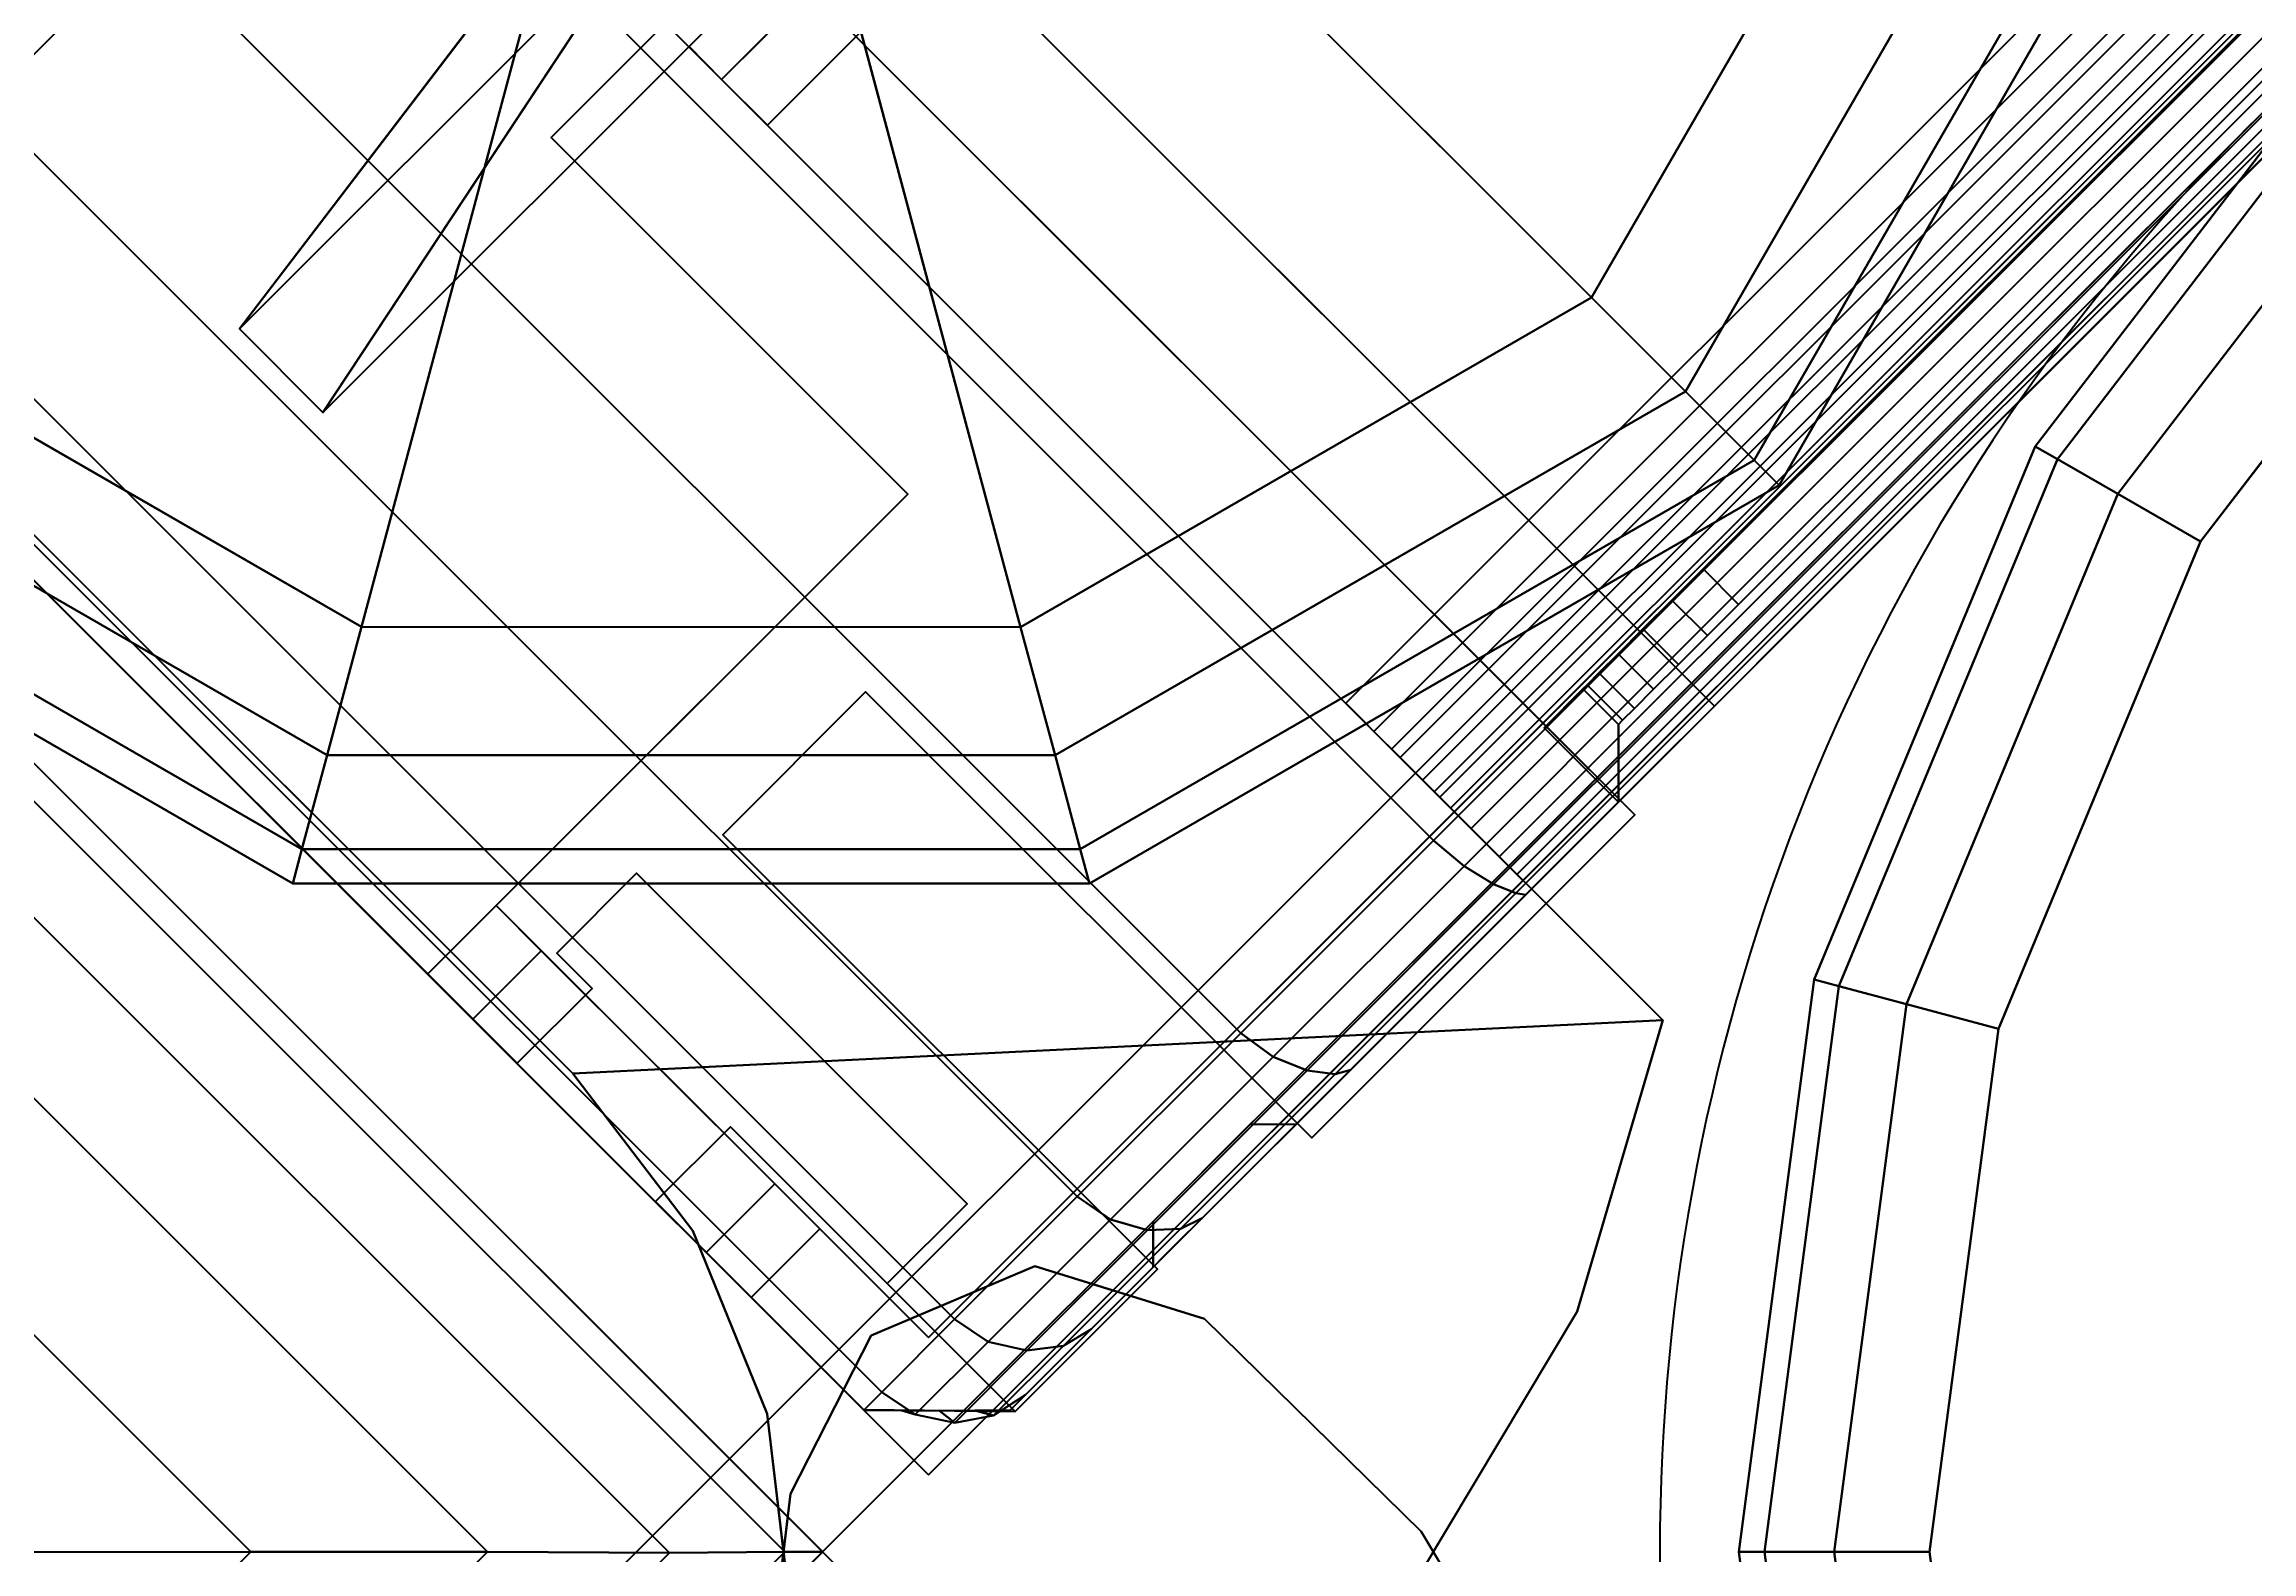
# Model space of a CAD drawing. Extents: x -170 to 1783, y -20 to 1205.
# Drawn here: x 104.134 to 105.499, y 271.417 to 272.349 of the extents above; entities that cross this region are included whole.
import ezdxf
from ezdxf.enums import TextEntityAlignment as Align

# ---------------------------------------------------------------- set-up
doc = ezdxf.new("R2010")
doc.units = 0
doc.header["$LTSCALE"] = 96
doc.header["$MEASUREMENT"] = 0
for name, color, linetype in [('A-FURN-3-PANEL-GLIDE', 7, 'Continuous'), ('A-FURN-3-PANEL-GLIDE-HOUSING', 7, 'Continuous'), ('A-FURN-3-PANEL-RACE', 7, 'Continuous'), ('A-FURN-3-PANEL-SIDE1', 7, 'Continuous'), ('A-FURN-3-PANEL-TOPCAP', 7, 'Continuous'), ('A-FURN-3-PANEL-TRIM', 7, 'Continuous'), ('A-FURN-3-WKSF-TOP', 7, 'Continuous'), ('A-FURN-3-WKSF-TRIM', 7, 'Continuous'), ('A-FURN-P-PNLS', 7, 'Continuous'), ('A-FURN-P-WKSF', 7, 'Continuous'), ('MAIN_ELECTRICAL', 7, 'Continuous'), ('MAIN_PANEL', 7, 'Continuous'), ('MAIN_PANEL_COMP', 7, 'Continuous'), ('MAIN_WKSURF', 7, 'Continuous'), ('SM', 7, 'Continuous')]:
    doc.layers.add(name, color=color, linetype=linetype)

# ---------------------------------------------------------------- blocks, each defined once
blk = doc.blocks.new('EC-EFP-456')
at = {"layer": 'A-FURN-3-PANEL-GLIDE', "color": 20, "linetype": 'Continuous'}
for points in [[(0.6825, 1, 0.3285), (0.0975, 1, 0.3285), (0.203, 1.3937, 0.3285), (0.7096, 1.1013, 0.3285)], [(0.0798, 0.5351, 0.2464), (0.0608, 0.5241, 0.1642), (-0.0668, 1, 0.1642), (-0.0447, 1, 0.2464)], [(0.0608, 0.5241, 0.1642), (0.0798, 0.5351, 0.0821), (-0.0447, 1, 0.0821), (-0.0668, 1, 0.1642)], [(0.1319, 0.5652, 0.3065), (0.0798, 0.5351, 0.2464), (-0.0447, 1, 0.2464), (0.0154, 1, 0.3065)], [(0.0798, 0.5351, 0.0821), (0.1319, 0.5652, 0.022), (0.0154, 1, 0.022), (-0.0447, 1, 0.0821)], [(0.203, 0.6063, 0.3285), (0.1319, 0.5652, 0.3065), (0.0154, 1, 0.3065), (0.0975, 1, 0.3285)], [(0.1319, 0.5652, 0.022), (0.203, 0.6063), (0.0975, 1), (0.0154, 1, 0.022)], [(0.7096, 0.8988, 0.3285), (0.203, 0.6063, 0.3285), (0.0975, 1, 0.3285), (0.6825, 1, 0.3285)], [(0.7837, 0.8246, 0.3285), (0.4912, 0.318, 0.3285), (0.203, 0.6063, 0.3285), (0.7096, 0.8988, 0.3285)], [(0.885, 0.7975, 0.3285), (0.885, 0.2125, 0.3285), (0.4912, 0.318, 0.3285), (0.7837, 0.8246, 0.3285)], [(0.9862, 0.8246, 0.3285), (1.2787, 0.318, 0.3285), (0.885, 0.2125, 0.3285), (0.885, 0.7975, 0.3285)], [(0.4912, 0.318, 0.3285), (0.4502, 0.2469, 0.3065), (0.1319, 0.5652, 0.3065), (0.203, 0.6063, 0.3285)], [(0.4502, 0.2469, 0.022), (0.4912, 0.318), (0.203, 0.6063), (0.1319, 0.5652, 0.022)], [(0.4502, 0.2469, 0.3065), (0.4201, 0.1948, 0.2464), (0.0798, 0.5351, 0.2464), (0.1319, 0.5652, 0.3065)], [(0.4201, 0.1948, 0.0821), (0.4502, 0.2469, 0.022), (0.1319, 0.5652, 0.022), (0.0798, 0.5351, 0.0821)], [(0.4201, 0.1948, 0.2464), (0.4091, 0.1758, 0.1642), (0.0608, 0.5241, 0.1642), (0.0798, 0.5351, 0.2464)], [(0.4091, 0.1758, 0.1642), (0.4201, 0.1948, 0.0821), (0.0798, 0.5351, 0.0821), (0.0608, 0.5241, 0.1642)], [(0.885, 0.2125, 0.3285), (0.885, 0.1304, 0.3065), (0.4502, 0.2469, 0.3065), (0.4912, 0.318, 0.3285)], [(0.885, 0.1304, 0.022), (0.885, 0.2125), (0.4912, 0.318), (0.4502, 0.2469, 0.022)], [(1.2787, 0.318, 0.3285), (1.3198, 0.2469, 0.3065), (0.885, 0.1304, 0.3065), (0.885, 0.2125, 0.3285)], [(1.3198, 0.2469, 0.022), (1.2787, 0.318), (0.885, 0.2125), (0.885, 0.1304, 0.022)], [(0.885, 0.1304, 0.3065), (0.885, 0.0703, 0.2464), (0.4201, 0.1948, 0.2464), (0.4502, 0.2469, 0.3065)], [(0.885, 0.0703, 0.0821), (0.885, 0.1304, 0.022), (0.4502, 0.2469, 0.022), (0.4201, 0.1948, 0.0821)], [(1.3198, 0.2469, 0.3065), (1.3499, 0.1948, 0.2464), (0.885, 0.0703, 0.2464), (0.885, 0.1304, 0.3065)], [(1.3499, 0.1948, 0.0821), (1.3198, 0.2469, 0.022), (0.885, 0.1304, 0.022), (0.885, 0.0703, 0.0821)], [(0.885, 0.0703, 0.2464), (0.885, 0.0483, 0.1642), (0.4091, 0.1758, 0.1642), (0.4201, 0.1948, 0.2464)], [(0.885, 0.0483, 0.1642), (0.885, 0.0703, 0.0821), (0.4201, 0.1948, 0.0821), (0.4091, 0.1758, 0.1642)], [(1.3499, 0.1948, 0.2464), (1.3609, 0.1758, 0.1642), (0.885, 0.0483, 0.1642), (0.885, 0.0703, 0.2464)], [(1.3609, 0.1758, 0.1642), (1.3499, 0.1948, 0.0821), (0.885, 0.0703, 0.0821), (0.885, 0.0483, 0.1642)]]:
    blk.add_3dface(points, dxfattribs=at)
at = {"layer": 'A-FURN-3-PANEL-GLIDE', "color": 20, "linetype": 'Continuous', "invisible_edges": 12}
for points in [[(0.885, 1), (0.203, 1.3937), (0.0975, 1)], [(0.885, 1), (0.0975, 1), (0.203, 0.6063)], [(0.885, 1), (0.203, 0.6063), (0.4912, 0.318)], [(0.885, 1), (0.4912, 0.318), (0.885, 0.2125)], [(0.885, 1), (0.885, 0.2125), (1.2787, 0.318)]]:
    blk.add_3dface(points, dxfattribs=at)
at = {"layer": 'A-FURN-3-PANEL-GLIDE-HOUSING', "color": 40, "linetype": 'Continuous'}
for points, invisible_edges in [([(0.6, 0.6883, 4.2397), (0.8848, 0.6883, 4.2397), (0.8848, 1.3143, 4.2397), (0.6, 1.3143, 4.2397)], 2), ([(0.885, 0.79, 3.5747), (0.28, 0.79, 3.5747), (0.28, 0.79, 3.3867), (0.7365, 0.8515, 2.2447)], 8), ([(0.6849, 0.7999, 2.2447), (0.28, 0.717, 3.3867), (0.28, 0.717, 3.5747), (0.885, 0.717, 3.5747)], 8), ([(0.28, 0.717, 3.5747), (0.28, 0.79, 3.5747), (0.885, 0.79, 3.5747), (0.885, 0.717, 3.5747)], 4), ([(0.6, 0.6883, 3.5747), (0.6002, 0.717, 3.5747), (0.885, 0.717, 3.5747), (0.8848, 0.6883, 3.5747)], 4)]:
    blk.add_3dface(points, dxfattribs=dict(at, invisible_edges=invisible_edges))
for points in [[(0.28, 0.79, 3.3867), (0.28, 0.717, 3.3867), (0.6849, 0.7999, 2.2447), (0.7365, 0.8515, 2.2447)], [(0.28, 0.79, 3.3867), (0.28, 0.79, 3.5747), (0.28, 0.717, 3.5747), (0.28, 0.717, 3.3867)], [(0.8848, 0.6483, 4.1997), (0.8848, 0.6883, 4.2397), (0.6, 0.6883, 4.2397), (0.6, 0.6483, 4.1997)], [(0.8848, 0.6883, 3.5747), (0.8848, 0.6483, 3.6147), (0.6, 0.6483, 3.6147), (0.6, 0.6883, 3.5747)], [(0.8848, 0.6483, 4.1997), (0.6, 0.6483, 4.1997), (0.6, 0.6483, 3.6147), (0.8848, 0.6483, 3.6147)]]:
    blk.add_3dface(points, dxfattribs=at)
at = {"layer": 'A-FURN-3-PANEL-RACE', "color": 40, "linetype": 'Continuous'}
for points, invisible_edges in [([(0.5, 0.7375, 0.4563), (2.098, 0.7375, 0.4563), (47.5, 0.4255, 0.4563), (0.5, 0.4255, 0.4563)], 6), ([(0.5, 0.7375, 0.3963), (0.5, 0.4255, 0.3963), (47.5, 0.4255, 0.3963), (2.098, 0.7375, 0.3963)], 6), ([(0.5, 0.4255, 0.3963), (0.08, 0.4255, 0.3963), (0.08, -0.0125, 0.3963), (47.92, -0.0125, 0.3963)], 8), ([(0.08, 0.386, 1.7894), (0.08, 0.1819, 1.4986), (0.08, 0.4255, 0.3963), (0.08, 0.4255, 1.7894)], 2), ([(0.08, 0.4255, 0.3963), (0.14, 0.4255, 0.4563), (0.14, 0.4255, 1.7894), (0.08, 0.4255, 1.7894)], 1), ([(0.08, 0.1819, 1.4986), (0.08, 0.1425, 1.4986), (0.08, -0.0125, 0.3963), (0.08, 0.4255, 0.3963)], 10), ([(0.5, 0.4255, 0.3963), (0.5, 0.4255, 0.4563), (0.14, 0.4255, 0.4563), (0.08, 0.4255, 0.3963)], 4), ([(0.08, 0.4255, 3.245), (0.08, 0.4255, 3.515), (0.08, -0.0125, 3.515), (0.08, 0.1425, 3.1951)], 4), ([(0.14, 0.4255, 3.515), (0.14, 0.0475, 3.515), (0.08, -0.0125, 3.515), (0.08, 0.4255, 3.515)], 2), ([(0.5, 0.4255, 0.4563), (47.86, 0.0475, 0.4563), (0.14, 0.0475, 0.4563), (0.14, 0.4255, 0.4563)], 1), ([(0.14, 0.4255, 1.7894), (0.14, 0.4255, 0.4563), (0.14, 0.1819, 1.4986), (0.14, 0.386, 1.7894)], 2), ([(0.14, 0.4255, 0.4563), (0.14, 0.0475, 0.4563), (0.14, 0.1425, 1.4986), (0.14, 0.1819, 1.4986)], 10), ([(0.14, 0.1425, 3.1951), (0.14, 0.0475, 3.515), (0.14, 0.4255, 3.515), (0.14, 0.4255, 3.245)], 1), ([(47.5, 0.4255, 0.3963), (0.5, 0.4255, 0.3963), (47.92, -0.0125, 0.3963), (47.92, 0.4255, 0.3963)], 3), ([(47.5, 0.4255, 0.4563), (47.86, 0.4255, 0.4563), (47.86, 0.0475, 0.4563), (0.5, 0.4255, 0.4563)], 12), ([(0.08, 0.1425, 3.1951), (0.08, -0.0125, 3.515), (0.08, -0.0125, 0.3963), (0.08, 0.1425, 1.4986)], 5), ([(0.14, 0.0475, 0.4563), (0.14, 0.0475, 3.515), (0.14, 0.1425, 3.1951), (0.14, 0.1425, 1.4986)], 10), ([(0.6, 0.1425, 4.1797), (0.6, 0.1425, 4.2397), (0.6, 0.1024, 4.2344), (0.6, 0.1179, 4.1764)], 4), ([(0.6, 0.1179, 4.1764), (0.6, 0.1024, 4.2344), (0.6, 0.065, 4.2189), (0.6, 0.095, 4.1669)], 5), ([(0.6, 0.095, 4.1669), (0.6, 0.065, 4.2189), (0.6, 0.0329, 4.1943), (0.6, 0.0753, 4.1519)], 5), ([(0.6, 0.0753, 4.1519), (0.6, 0.0329, 4.1943), (0.6, 0.0082, 4.1622), (0.6, 0.0602, 4.1322)], 5), ([(0.6, 0.0602, 4.1322), (0.6, 0.0082, 4.1622), (0.6, -0.0072, 4.1248), (0.6, 0.0507, 4.1093)], 5), ([(0.14, 0.0475, 3.515), (0.6, 0.0475, 3.515), (0.6, -0.0125, 3.515), (0.08, -0.0125, 3.515)], 8), ([(0.14, 0.0475, 0.4563), (47.86, 0.0475, 0.4563), (47.86, 0.0475, 3.515), (0.14, 0.0475, 3.515)], 4), ([(0.6, 0.0507, 4.1093), (0.6, -0.0072, 4.1248), (0.6, -0.0125, 4.0847), (0.6, 0.0475, 4.0847)], 5), ([(0.6, 0.0475, 3.515), (47.4, 0.0475, 3.515), (47.4, 0.0475, 4.0847), (0.6, 0.0475, 4.0847)], 1), ([(0.6, 0.0475, 3.515), (0.6, 0.0475, 4.0847), (0.6, -0.0125, 4.0847), (0.6, -0.0125, 3.515)], 2), ([(47.92, -0.0125, 3.515), (47.92, -0.0125, 0.3963), (0.08, -0.0125, 0.3963), (0.08, -0.0125, 3.515)], 8), ([(47.4, -0.0125, 4.0847), (47.4, -0.0125, 3.515), (0.6, -0.0125, 3.515), (0.6, -0.0125, 4.0847)], 2)]:
    blk.add_3dface(points, dxfattribs=dict(at, invisible_edges=invisible_edges))
for points in [[(0.5, 0.7375, 0.4563), (0.5, 0.7375, 0.3963), (2.098, 0.7375, 0.3963), (2.098, 0.7375, 0.4563)], [(0.5, 0.7375, 0.3963), (0.5, 0.7375, 0.4563), (0.5, 0.4255, 0.4563), (0.5, 0.4255, 0.3963)], [(0.08, 0.4255, 1.7894), (0.14, 0.4255, 1.7894), (0.14, 0.386, 1.7894), (0.08, 0.386, 1.7894)], [(0.14, 0.4255, 3.245), (0.14, 0.4255, 3.515), (0.08, 0.4255, 3.515), (0.08, 0.4255, 3.245)], [(0.14, 0.1425, 3.1951), (0.14, 0.4255, 3.245), (0.08, 0.4255, 3.245), (0.08, 0.1425, 3.1951)], [(0.08, 0.386, 1.7894), (0.14, 0.386, 1.7894), (0.14, 0.1819, 1.4986), (0.08, 0.1819, 1.4986)], [(0.08, 0.1819, 1.4986), (0.14, 0.1819, 1.4986), (0.14, 0.1425, 1.4986), (0.08, 0.1425, 1.4986)], [(0.14, 0.1425, 1.4986), (0.14, 0.1425, 3.1951), (0.08, 0.1425, 3.1951), (0.08, 0.1425, 1.4986)], [(47.4, 0.1425, 4.1797), (47.4, 0.1425, 4.2397), (0.6, 0.1425, 4.2397), (0.6, 0.1425, 4.1797)], [(47.4, 0.1425, 4.2397), (47.4, 0.1024, 4.2344), (0.6, 0.1024, 4.2344), (0.6, 0.1425, 4.2397)], [(0.6, 0.1425, 4.1797), (0.6, 0.1179, 4.1764), (47.4, 0.1179, 4.1764), (47.4, 0.1425, 4.1797)], [(0.6, 0.1179, 4.1764), (0.6, 0.095, 4.1669), (47.4, 0.095, 4.1669), (47.4, 0.1179, 4.1764)], [(47.4, 0.1024, 4.2344), (47.4, 0.065, 4.2189), (0.6, 0.065, 4.2189), (0.6, 0.1024, 4.2344)], [(0.6, 0.095, 4.1669), (0.6, 0.0753, 4.1519), (47.4, 0.0753, 4.1519), (47.4, 0.095, 4.1669)], [(0.6, 0.0753, 4.1519), (0.6, 0.0602, 4.1322), (47.4, 0.0602, 4.1322), (47.4, 0.0753, 4.1519)], [(47.4, 0.065, 4.2189), (47.4, 0.0329, 4.1943), (0.6, 0.0329, 4.1943), (0.6, 0.065, 4.2189)], [(0.6, 0.0602, 4.1322), (0.6, 0.0507, 4.1093), (47.4, 0.0507, 4.1093), (47.4, 0.0602, 4.1322)], [(0.6, 0.0507, 4.1093), (0.6, 0.0475, 4.0847), (47.4, 0.0475, 4.0847), (47.4, 0.0507, 4.1093)], [(47.4, 0.0329, 4.1943), (47.4, 0.0082, 4.1622), (0.6, 0.0082, 4.1622), (0.6, 0.0329, 4.1943)], [(47.4, 0.0082, 4.1622), (47.4, -0.0072, 4.1248), (0.6, -0.0072, 4.1248), (0.6, 0.0082, 4.1622)], [(47.4, -0.0072, 4.1248), (47.4, -0.0125, 4.0847), (0.6, -0.0125, 4.0847), (0.6, -0.0072, 4.1248)]]:
    blk.add_3dface(points, dxfattribs=at)
at = {"layer": 'A-FURN-3-PANEL-SIDE1', "color": 7, "linetype": 'Continuous'}
for points in [[(47.3224, 1.955, 55.7401), (47.3228, 0.045, 55.7401), (0.6776, 0.045, 55.7401), (0.6776, 1.955, 55.7401)], [(0.6776, 0.045, 4.2397), (0.6776, 1.955, 4.2397), (0.6776, 1.955, 55.7401), (0.6776, 0.045, 55.7401)], [(47.3224, 0.045, 4.2397), (47.3224, 1.955, 4.2397), (0.6776, 1.955, 4.2397), (0.6776, 0.045, 4.2397)], [(47.3228, 0.045, 55.7401), (47.3224, 0.045, 4.2397), (0.6776, 0.045, 4.2397), (0.6776, 0.045, 55.7401)]]:
    blk.add_3dface(points, dxfattribs=at)
at = {"layer": 'A-FURN-3-PANEL-TOPCAP', "color": 60, "linetype": 'Continuous'}
for points, invisible_edges in [([(0.1285, -0.0047, 55.635), (0.144, -0.02, 55.635), (0.144, 2.02, 55.635), (0.1285, 2.0047, 55.635)], 10), ([(0.144, -0.02, 55.635), (0.269, -0.02, 55.635), (0.269, 2.02, 55.635), (0.144, 2.02, 55.635)], 10), ([(0.289, 2, 55.635), (0.269, 2.02, 55.635), (0.269, -0.02, 55.635), (0.289, 0, 55.635)], 10), ([(0.394, 2.02, 55.635), (0.3741, 2, 55.635), (0.3741, 0, 55.635), (0.394, -0.02, 55.635)], 10), ([(0.676, 2.02, 55.635), (0.394, 2.02, 55.635), (0.394, -0.02, 55.635), (0.676, -0.02, 55.635)], 10), ([(0.1285, 2.0047, 55.635), (0.1129, 1.9894, 55.635), (0.1129, 0.0106, 55.635), (0.1285, -0.0047, 55.635)], 10), ([(0.289, 0, 55.635), (0.3741, 0, 55.635), (0.3741, 2, 55.635), (0.289, 2, 55.635)], 10), ([(0.0965, 0.0273, 55.635), (0.1129, 0.0106, 55.635), (0.1129, 1.9894, 55.635), (0.0965, 1.9727, 55.635)], 10), ([(0.0965, 1.9727, 55.635), (0.08, 1.956, 55.635), (0.08, 0.044, 55.635), (0.0965, 0.0273, 55.635)], 8), ([(0.815, 0.045, 55.7401), (0.815, -0.02, 55.7741), (47.185, 0.014, 55.7401), (47.185, 0.045, 55.7401)], 1), ([(0.676, -0.02, 55.635), (0.6807, -0.02, 55.671), (0.7136, 0.014, 55.6622), (0.71, 0.014, 55.635)], 2), ([(0.6807, -0.02, 55.671), (0.6946, -0.02, 55.7045), (0.724, 0.014, 55.6875), (0.7136, 0.014, 55.6622)], 10), ([(0.6946, -0.02, 55.7045), (0.7167, -0.02, 55.7333), (0.7407, 0.014, 55.7093), (0.724, 0.014, 55.6875)], 10), ([(0.7167, -0.02, 55.7333), (0.7455, -0.02, 55.7554), (0.7625, 0.014, 55.726), (0.7407, 0.014, 55.7093)], 10), ([(0.7455, -0.02, 55.7554), (0.779, -0.02, 55.7693), (0.7878, 0.014, 55.7365), (0.7625, 0.014, 55.726)], 10), ([(0.779, -0.02, 55.7693), (0.815, -0.02, 55.7741), (0.815, 0.014, 55.7401), (0.7878, 0.014, 55.7365)], 10), ([(47.185, -0.02, 55.7741), (47.185, 0.014, 55.7401), (0.815, 0.014, 55.7401), (0.815, -0.02, 55.7741)], 5), ([(0.269, -0.02, 55.635), (0.2783, -0.02, 55.7687), (0.2976, 0, 55.7635), (0.289, 0, 55.635)], 2), ([(0.2783, -0.02, 55.7687), (0.3232, -0.02, 55.8949), (0.3405, 0, 55.8849), (0.2976, 0, 55.7635)], 10), ([(0.289, 0, 55.635), (0.2976, 0, 55.7635), (0.3798, 0, 55.7415), (0.3741, 0, 55.635)], 2), ([(0.2976, 0, 55.7635), (0.3405, 0, 55.8849), (0.4142, 0, 55.8424), (0.3798, 0, 55.7415)], 10), ([(0.3232, -0.02, 55.8949), (0.4005, -0.02, 56.0044), (0.4146, 0, 55.9903), (0.3405, 0, 55.8849)], 10), ([(0.3405, 0, 55.8849), (0.4146, 0, 55.9903), (0.4748, 0, 55.9301), (0.4142, 0, 55.8424)], 10), ([(0.3741, 0, 55.635), (0.3798, 0, 55.7415), (0.399, -0.02, 55.7363), (0.394, -0.02, 55.635)], 2), ([(0.3798, 0, 55.7415), (0.4142, 0, 55.8424), (0.4315, -0.02, 55.8323), (0.399, -0.02, 55.7363)], 10), ([(0.4005, -0.02, 56.0044), (0.5044, -0.02, 56.0891), (0.5144, 0, 56.0717), (0.4146, 0, 55.9903)], 10), ([(0.4142, 0, 55.8424), (0.4748, 0, 55.9301), (0.4889, -0.02, 55.9159), (0.4315, -0.02, 55.8323)], 10), ([(0.4146, 0, 55.9903), (0.5144, 0, 56.0717), (0.5569, 0, 55.9981), (0.4748, 0, 55.9301)], 10), ([(0.4748, 0, 55.9301), (0.5569, 0, 55.9981), (0.5669, -0.02, 55.9807), (0.4889, -0.02, 55.9159)], 10), ([(0.5044, -0.02, 56.0891), (0.6273, -0.02, 56.1426), (0.6324, 0, 56.1232), (0.5144, 0, 56.0717)], 10), ([(0.5144, 0, 56.0717), (0.6324, 0, 56.1232), (0.6544, 0, 56.0411), (0.5569, 0, 55.9981)], 10), ([(0.5569, 0, 55.9981), (0.6544, 0, 56.0411), (0.6596, -0.02, 56.0218), (0.5669, -0.02, 55.9807)], 10), ([(0.6273, -0.02, 56.1426), (0.76, -0.02, 56.161), (0.76, 0, 56.141), (0.6324, 0, 56.1232)], 10), ([(0.6324, 0, 56.1232), (0.76, 0, 56.141), (0.76, 0, 56.056), (0.6544, 0, 56.0411)], 10), ([(0.6544, 0, 56.0411), (0.76, 0, 56.056), (0.76, -0.02, 56.036), (0.6596, -0.02, 56.0218)], 10), ([(0.76, -0.02, 56.161), (47.24, -0.02, 56.161), (47.24, 0, 56.141), (0.76, 0, 56.141)], 10), ([(47.24, 0, 56.056), (0.76, 0, 56.056), (0.76, 0, 56.141), (47.24, 0, 56.141)], 10), ([(0.76, 0, 56.056), (47.24, 0, 56.056), (47.24, -0.02, 56.036), (0.76, -0.02, 56.036)], 10), ([(0.144, -0.02, 55.635), (0.1575, -0.02, 55.8011), (0.2783, -0.02, 55.7687), (0.269, -0.02, 55.635)], 2), ([(0.1575, -0.02, 55.8011), (0.2149, -0.02, 55.9575), (0.3232, -0.02, 55.8949), (0.2783, -0.02, 55.7687)], 10), ([(0.2149, -0.02, 55.9575), (0.3121, -0.02, 56.0929), (0.4005, -0.02, 56.0044), (0.3232, -0.02, 55.8949)], 10), ([(0.3121, -0.02, 56.0929), (0.4419, -0.02, 56.1974), (0.5044, -0.02, 56.0891), (0.4005, -0.02, 56.0044)], 10), ([(0.6807, -0.02, 55.671), (0.676, -0.02, 55.635), (0.394, -0.02, 55.635), (0.399, -0.02, 55.7363)], 8), ([(0.6946, -0.02, 55.7045), (0.6807, -0.02, 55.671), (0.399, -0.02, 55.7363), (0.4315, -0.02, 55.8323)], 10), ([(0.4315, -0.02, 55.8323), (0.4889, -0.02, 55.9159), (0.7167, -0.02, 55.7333), (0.6946, -0.02, 55.7045)], 10), ([(0.4419, -0.02, 56.1974), (0.5949, -0.02, 56.2633), (0.6273, -0.02, 56.1426), (0.5044, -0.02, 56.0891)], 10), ([(0.7455, -0.02, 55.7554), (0.7167, -0.02, 55.7333), (0.4889, -0.02, 55.9159), (0.5669, -0.02, 55.9807)], 10), ([(0.5669, -0.02, 55.9807), (0.6596, -0.02, 56.0218), (0.779, -0.02, 55.7693), (0.7455, -0.02, 55.7554)], 10), ([(0.5949, -0.02, 56.2633), (0.76, -0.02, 56.286), (0.76, -0.02, 56.161), (0.6273, -0.02, 56.1426)], 10), ([(0.815, -0.02, 55.7741), (0.779, -0.02, 55.7693), (0.6596, -0.02, 56.0218), (0.76, -0.02, 56.036)], 10), ([(0.76, -0.02, 56.161), (0.76, -0.02, 56.286), (47.24, -0.02, 56.286), (47.24, -0.02, 56.161)], 5), ([(47.185, -0.02, 55.7741), (0.815, -0.02, 55.7741), (0.76, -0.02, 56.036), (47.24, -0.02, 56.036)], 10)]:
    blk.add_3dface(points, dxfattribs=dict(at, invisible_edges=invisible_edges))
for points in [[(0.0957, 0.044, 55.8177), (0.08, 0.044, 55.635), (0.08, 1.956, 55.635), (0.0957, 1.956, 55.8177)], [(0.1595, 0.044, 55.9895), (0.0957, 0.044, 55.8177), (0.0957, 1.956, 55.8177), (0.1595, 1.956, 55.9895)], [(0.2668, 0.044, 56.1382), (0.1595, 0.044, 55.9895), (0.1595, 1.956, 55.9895), (0.2668, 1.956, 56.1382)], [(0.4099, 0.044, 56.2528), (0.2668, 0.044, 56.1382), (0.2668, 1.956, 56.1382), (0.4099, 1.956, 56.2528)], [(0.5783, 0.044, 56.3252), (0.4099, 0.044, 56.2528), (0.4099, 1.956, 56.2528), (0.5783, 1.956, 56.3252)], [(0.76, 0.044, 56.35), (0.5783, 0.044, 56.3252), (0.5783, 1.956, 56.3252), (0.76, 1.956, 56.35)], [(0.76, 0.044, 56.35), (0.76, 1.956, 56.35), (47.24, 1.956, 56.35), (47.24, 0.044, 56.35)], [(0.0965, 0.0273, 55.635), (0.08, 0.044, 55.635), (0.0957, 0.044, 55.8177), (0.1006, 0.0195, 55.8155)], [(0.1006, 0.0195, 55.8155), (0.0957, 0.044, 55.8177), (0.1595, 0.044, 55.9895), (0.1644, 0.0195, 55.9859)], [(0.1644, 0.0195, 55.9859), (0.1595, 0.044, 55.9895), (0.2668, 0.044, 56.1382), (0.2713, 0.0195, 56.1337)], [(0.2713, 0.0195, 56.1337), (0.2668, 0.044, 56.1382), (0.4099, 0.044, 56.2528), (0.4136, 0.0195, 56.248)], [(0.4136, 0.0195, 56.248), (0.4099, 0.044, 56.2528), (0.5783, 0.044, 56.3252), (0.5806, 0.0195, 56.3203)], [(0.5806, 0.0195, 56.3203), (0.5783, 0.044, 56.3252), (0.76, 0.044, 56.35), (0.76, 0.0195, 56.3451)], [(0.71, 0.045, 55.635), (0.676, 0.045, 55.635), (0.676, -0.02, 55.635), (0.71, 0.014, 55.635)], [(0.7136, 0.045, 55.6622), (0.71, 0.045, 55.635), (0.71, 0.014, 55.635), (0.7136, 0.014, 55.6622)], [(0.724, 0.045, 55.6875), (0.7136, 0.045, 55.6622), (0.7136, 0.014, 55.6622), (0.724, 0.014, 55.6875)], [(0.7407, 0.045, 55.7093), (0.724, 0.045, 55.6875), (0.724, 0.014, 55.6875), (0.7407, 0.014, 55.7093)], [(0.7625, 0.045, 55.726), (0.7407, 0.045, 55.7093), (0.7407, 0.014, 55.7093), (0.7625, 0.014, 55.726)], [(0.76, 0.0195, 56.3451), (0.76, 0.044, 56.35), (47.24, 0.044, 56.35), (47.24, 0.0195, 56.3451)], [(0.7878, 0.045, 55.7365), (0.7625, 0.045, 55.726), (0.7625, 0.014, 55.726), (0.7878, 0.014, 55.7365)], [(0.815, 0.045, 55.7401), (0.7878, 0.045, 55.7365), (0.7878, 0.014, 55.7365), (0.815, 0.014, 55.7401)], [(0.1129, 0.0106, 55.635), (0.0965, 0.0273, 55.635), (0.1006, 0.0195, 55.8155), (0.1143, -0.0013, 55.8104)], [(0.1143, -0.0013, 55.8104), (0.1006, 0.0195, 55.8155), (0.1644, 0.0195, 55.9859), (0.1774, -0.0013, 55.977)], [(0.1774, -0.0013, 55.977), (0.1644, 0.0195, 55.9859), (0.2713, 0.0195, 56.1337), (0.2828, -0.0013, 56.1222)], [(0.2828, -0.0013, 56.1222), (0.2713, 0.0195, 56.1337), (0.4136, 0.0195, 56.248), (0.4225, -0.0013, 56.2349)], [(0.4225, -0.0013, 56.2349), (0.4136, 0.0195, 56.248), (0.5806, 0.0195, 56.3203), (0.5856, -0.0013, 56.3065)], [(0.5856, -0.0013, 56.3065), (0.5806, 0.0195, 56.3203), (0.76, 0.0195, 56.3451), (0.76, -0.0013, 56.3313)], [(0.76, -0.0013, 56.3313), (0.76, 0.0195, 56.3451), (47.24, 0.0195, 56.3451), (47.24, -0.0013, 56.3313)], [(0.1285, -0.0047, 55.635), (0.1129, 0.0106, 55.635), (0.1143, -0.0013, 55.8104), (0.1344, -0.0151, 55.8048)], [(0.1344, -0.0151, 55.8048), (0.1143, -0.0013, 55.8104), (0.1774, -0.0013, 55.977), (0.1955, -0.0151, 55.9663)], [(0.144, -0.02, 55.635), (0.1285, -0.0047, 55.635), (0.1344, -0.0151, 55.8048), (0.1575, -0.02, 55.8011)], [(0.1955, -0.0151, 55.9663), (0.1774, -0.0013, 55.977), (0.2828, -0.0013, 56.1222), (0.2978, -0.0151, 56.1072)], [(0.2978, -0.0151, 56.1072), (0.2828, -0.0013, 56.1222), (0.4225, -0.0013, 56.2349), (0.4331, -0.0151, 56.2168)], [(0.4331, -0.0151, 56.2168), (0.4225, -0.0013, 56.2349), (0.5856, -0.0013, 56.3065), (0.5913, -0.0151, 56.2864)], [(0.5913, -0.0151, 56.2864), (0.5856, -0.0013, 56.3065), (0.76, -0.0013, 56.3313), (0.76, -0.0151, 56.3105)], [(0.76, -0.0151, 56.3105), (0.76, -0.0013, 56.3313), (47.24, -0.0013, 56.3313), (47.24, -0.0151, 56.3105)], [(0.1575, -0.02, 55.8011), (0.1344, -0.0151, 55.8048), (0.1955, -0.0151, 55.9663), (0.2149, -0.02, 55.9575)], [(0.2149, -0.02, 55.9575), (0.1955, -0.0151, 55.9663), (0.2978, -0.0151, 56.1072), (0.3121, -0.02, 56.0929)], [(0.3121, -0.02, 56.0929), (0.2978, -0.0151, 56.1072), (0.4331, -0.0151, 56.2168), (0.4419, -0.02, 56.1974)], [(0.4419, -0.02, 56.1974), (0.4331, -0.0151, 56.2168), (0.5913, -0.0151, 56.2864), (0.5949, -0.02, 56.2633)], [(0.5949, -0.02, 56.2633), (0.5913, -0.0151, 56.2864), (0.76, -0.0151, 56.3105), (0.76, -0.02, 56.286)], [(0.76, -0.02, 56.286), (0.76, -0.0151, 56.3105), (47.24, -0.0151, 56.3105), (47.24, -0.02, 56.286)]]:
    blk.add_3dface(points, dxfattribs=at)
at = {"layer": 'A-FURN-3-PANEL-TRIM', "color": 60, "linetype": 'Continuous'}
for points, invisible_edges in [([(0.395, 2.0328, 55.635), (0.6776, 2.0328, 55.635), (0.6776, -0.0328, 55.635), (0.395, -0.0328, 55.635)], 8), ([(0.6, -0.1348, 3.5747), (0.6, 1.6815, 3.5747), (0.1, 1.6815, 3.5747), (0.1, 0.3185, 3.5747)], 10), ([(0.6, -0.1348, 4.2397), (0.1, 0.3185, 4.2397), (0.1, 1.6815, 4.2397), (0.6, 1.6815, 4.2397)], 5), ([(0.1457, 0.3473, 55.635), (0.0802, 0.3473, 55.635), (0.0802, 1.6527, 55.635), (0.1457, 1.6527, 55.635)], 8), ([(0.2701, 1.6426, 55.635), (0.395, 1.6426, 55.635), (0.395, 0.3574, 55.635), (0.2701, 0.3574, 55.635)], 10), ([(0.1457, 1.6218, 55.635), (0.2155, 1.6218, 55.635), (0.2155, 0.3782, 55.635), (0.1457, 0.3782, 55.635)], 10), ([(0.0361, 0.0847, 3.5747), (0.6, -0.1348, 3.5747), (0.1, 0.3185, 3.5747), (0.0837, 0.1973, 3.5747)], 3), ([(0.0361, 0.0847, 4.2397), (0.0837, 0.1973, 4.2397), (0.1, 0.3185, 4.2397), (0.6, -0.1348, 4.2397)], 12), ([(0.0361, 0.0847, 3.8013), (0.0837, 0.1973, 3.8013), (0.1, 0.3185, 3.8013), (0.6, -0.1348, 3.8013)], 12), ([(0.0361, 0.0847, 4.013), (0.6, -0.1348, 4.013), (0.1, 0.3185, 4.013), (0.0837, 0.1973, 4.013)], 3), ([(-0.0735, -0.1159, 3.5747), (0.6, -0.1348, 3.5747), (0.0361, 0.0847, 3.5747), (-0.0395, -0.0114, 3.5747)], 3), ([(-0.0735, -0.1159, 4.2397), (-0.0395, -0.0114, 4.2397), (0.0361, 0.0847, 4.2397), (0.6, -0.1348, 4.2397)], 12), ([(-0.0735, -0.1159, 3.8013), (-0.0395, -0.0114, 3.8013), (0.0361, 0.0847, 3.8013), (0.6, -0.1348, 3.8013)], 12), ([(-0.0735, -0.1159, 4.013), (0.6, -0.1348, 4.013), (0.0361, 0.0847, 4.013), (-0.0395, -0.0114, 4.013)], 3), ([(0.2155, 0.0891, 4.2397), (0.2155, 0.0891, 55.635), (0.1457, 0.0891, 55.635), (0.1457, 0.0891, 4.2397)], 2), ([(0.1457, -0.0228, 55.635), (0.1457, 0.0891, 55.635), (0.2155, 0.0891, 55.635), (0.2701, -0.0228, 55.635)], 6), ([(0.065, -0.269, 3.5747), (0.6, -0.1348, 3.5747), (-0.0735, -0.1159, 3.5747), (-0.0322, -0.2178, 3.5747)], 3), ([(0.065, -0.269, 4.2397), (-0.0322, -0.2178, 4.2397), (-0.0735, -0.1159, 4.2397), (0.6, -0.1348, 4.2397)], 12), ([(0.065, -0.269, 3.8013), (-0.0322, -0.2178, 3.8013), (-0.0735, -0.1159, 3.8013), (0.6, -0.1348, 3.8013)], 12), ([(0.065, -0.269, 4.013), (0.6, -0.1348, 4.013), (-0.0735, -0.1159, 4.013), (-0.0322, -0.2178, 4.013)], 3), ([(0.4351, -0.2249, 3.5747), (0.6, -0.1348, 3.5747), (0.065, -0.269, 3.5747), (0.2529, -0.2706, 3.5747)], 2), ([(0.4351, -0.2249, 4.2397), (0.2529, -0.2706, 4.2397), (0.065, -0.269, 4.2397), (0.6, -0.1348, 4.2397)], 4), ([(0.4351, -0.2249, 3.8013), (0.2529, -0.2706, 3.8013), (0.065, -0.269, 3.8013), (0.6, -0.1348, 3.8013)], 4), ([(0.4351, -0.2249, 4.013), (0.6, -0.1348, 4.013), (0.065, -0.269, 4.013), (0.2529, -0.2706, 4.013)], 2)]:
    blk.add_3dface(points, dxfattribs=dict(at, invisible_edges=invisible_edges))
for points in [[(0.1, 0.3185, 4.2397), (0.1, 0.3185, 3.5747), (0.1, 1.6815, 3.5747), (0.1, 1.6815, 4.2397)], [(0.6, 1.6815, 3.5747), (0.6, -0.1348, 3.5747), (0.6, -0.1348, 4.2397), (0.6, 1.6815, 4.2397)], [(0.0802, 0.3473, 55.635), (0.0802, 0.3473, 4.2397), (0.0802, 1.6527, 4.2397), (0.0802, 1.6527, 55.635)], [(0.1457, 0.3473, 55.635), (0.1457, 0.3782, 55.635), (0.1457, 0.3782, 4.2397), (0.1457, 0.3473, 4.2397)], [(0.1457, 0.3782, 4.2397), (0.1457, 0.3782, 55.635), (0.2155, 0.3782, 55.635), (0.2155, 0.3782, 4.2397)], [(0.2155, 0.3782, 55.635), (0.2155, 0.0891, 55.635), (0.2155, 0.0891, 4.2397), (0.2155, 0.3782, 4.2397)], [(0.2701, 0.3574, 4.2397), (0.2701, 0.3574, 55.635), (0.395, 0.3574, 55.635), (0.395, 0.3574, 4.2397)], [(0.2701, -0.0228, 55.635), (0.2701, 0.3574, 55.635), (0.2701, 0.3574, 4.2397), (0.2701, -0.0228, 4.2397)], [(0.395, 0.3574, 55.635), (0.395, -0.0328, 55.635), (0.395, -0.0328, 4.2397), (0.395, 0.3574, 4.2397)], [(0.0802, 0.3473, 4.2397), (0.0802, 0.3473, 55.635), (0.1457, 0.3473, 55.635), (0.1457, 0.3473, 4.2397)], [(0.0837, 0.1973, 4.013), (0.1, 0.3185, 4.013), (0.1, 0.3185, 4.2397), (0.0837, 0.1973, 4.2397)], [(0.0837, 0.1973, 3.5747), (0.1, 0.3185, 3.5747), (0.1, 0.3185, 3.8013), (0.0837, 0.1973, 3.8013)], [(0.6, -0.1348, 3.8013), (0.1, 0.3185, 3.8013), (0.1, 0.3185, 4.013), (0.6, -0.1348, 4.013)], [(0.0802, 0.2263, 55.635), (0.0802, 0.044, 55.635), (0.0802, 0.044, 4.2397), (0.0802, 0.2263, 4.2397)], [(0.1457, 0.2263, 4.2397), (0.1457, 0.2263, 55.635), (0.0802, 0.2263, 55.635), (0.0802, 0.2263, 4.2397)], [(0.0802, 0.044, 55.635), (0.0802, 0.2263, 55.635), (0.1457, 0.2263, 55.635), (0.1457, -0.0228, 55.635)], [(0.1457, 0.0891, 55.635), (0.1457, 0.2263, 55.635), (0.1457, 0.2263, 4.2397), (0.1457, 0.0891, 4.2397)], [(0.0361, 0.0847, 4.013), (0.0837, 0.1973, 4.013), (0.0837, 0.1973, 4.2397), (0.0361, 0.0847, 4.2397)], [(0.0361, 0.0847, 3.5747), (0.0837, 0.1973, 3.5747), (0.0837, 0.1973, 3.8013), (0.0361, 0.0847, 3.8013)], [(-0.0395, -0.0114, 4.013), (0.0361, 0.0847, 4.013), (0.0361, 0.0847, 4.2397), (-0.0395, -0.0114, 4.2397)], [(-0.0395, -0.0114, 3.5747), (0.0361, 0.0847, 3.5747), (0.0361, 0.0847, 3.8013), (-0.0395, -0.0114, 3.8013)], [(0.0802, 0.044, 4.2397), (0.0802, 0.044, 55.635), (0.1457, -0.0228, 55.635), (0.1457, -0.0228, 4.2397)], [(0.6776, 0.045, 4.2397), (0.6776, -0.0328, 4.2397), (0.6776, -0.0328, 55.635), (0.6776, 0.045, 55.635)], [(0.1457, -0.0228, 4.2397), (0.1457, -0.0228, 55.635), (0.2701, -0.0228, 55.635), (0.2701, -0.0228, 4.2397)], [(0.395, -0.0328, 4.2397), (0.395, -0.0328, 55.635), (0.6776, -0.0328, 55.635), (0.6776, -0.0328, 4.2397)], [(0.6, -0.1348, 4.013), (0.4351, -0.2249, 4.013), (0.4351, -0.2249, 4.2397), (0.6, -0.1348, 4.2397)], [(0.6, -0.1348, 3.5747), (0.4351, -0.2249, 3.5747), (0.4351, -0.2249, 3.8013), (0.6, -0.1348, 3.8013)], [(0.4351, -0.2249, 4.013), (0.2529, -0.2706, 4.013), (0.2529, -0.2706, 4.2397), (0.4351, -0.2249, 4.2397)], [(0.4351, -0.2249, 3.5747), (0.2529, -0.2706, 3.5747), (0.2529, -0.2706, 3.8013), (0.4351, -0.2249, 3.8013)]]:
    blk.add_3dface(points, dxfattribs=at)
at = {"layer": 'A-FURN-P-PNLS', "color": 60, "linetype": 'Continuous'}
for p, q in [((0, 0), (0, 2)), ((48, 0), (0, 0))]:
    blk.add_line(p, q, dxfattribs=at)
at = {"layer": 'MAIN_PANEL', "color": 7, "linetype": 'Continuous'}
for p in [(0, 0), (0, 0, 55.663), (0, 0), (0, 0)]:
    blk.add_point(p, dxfattribs=at)
blk = doc.blocks.new('EC-EFN-456')
at = {"layer": 'A-FURN-3-PANEL-TRIM', "color": 60, "linetype": 'Continuous'}
for points, invisible_edges in [([(47.9639, 0.0847, 3.8013), (47.4, -0.1348, 3.8013), (48.0735, -0.1159, 3.8013), (48.0395, -0.0114, 3.8013)], 3), ([(47.9639, 0.0847, 4.013), (48.0395, -0.0114, 4.013), (48.0735, -0.1159, 4.013), (47.4, -0.1348, 4.013)], 12), ([(48.0735, -0.1159, 3.8013), (47.4, -0.1348, 3.8013), (47.935, -0.269, 3.8013), (48.0322, -0.2178, 3.8013)], 3), ([(48.0735, -0.1159, 4.013), (48.0322, -0.2178, 4.013), (47.935, -0.269, 4.013), (47.4, -0.1348, 4.013)], 12), ([(47.935, -0.269, 3.8013), (47.4, -0.1348, 3.8013), (47.5649, -0.2249, 3.8013), (47.7471, -0.2706, 3.8013)], 1), ([(47.935, -0.269, 4.013), (47.7471, -0.2706, 4.013), (47.5649, -0.2249, 4.013), (47.4, -0.1348, 4.013)], 8)]:
    blk.add_3dface(points, dxfattribs=dict(at, invisible_edges=invisible_edges))
for points in [[(47.9639, 0.0847, 3.8013), (48.0395, -0.0114, 3.8013), (48.0395, -0.0114, 4.013), (47.9639, 0.0847, 4.013)], [(48.0395, -0.0114, 3.8013), (48.0735, -0.1159, 3.8013), (48.0735, -0.1159, 4.013), (48.0395, -0.0114, 4.013)], [(48.0735, -0.1159, 3.8013), (48.0322, -0.2178, 3.8013), (48.0322, -0.2178, 4.013), (48.0735, -0.1159, 4.013)], [(48.0322, -0.2178, 3.8013), (47.935, -0.269, 3.8013), (47.935, -0.269, 4.013), (48.0322, -0.2178, 4.013)], [(47.7471, -0.2706, 3.8013), (47.5649, -0.2249, 3.8013), (47.5649, -0.2249, 4.013), (47.7471, -0.2706, 4.013)], [(47.935, -0.269, 3.8013), (47.7471, -0.2706, 3.8013), (47.7471, -0.2706, 4.013), (47.935, -0.269, 4.013)]]:
    blk.add_3dface(points, dxfattribs=at)
at = {"layer": 'A-FURN-P-PNLS', "color": 60, "linetype": 'Continuous'}
for p, q in [((48, 2), (48, 0)), ((48, 0), (0, 0))]:
    blk.add_line(p, q, dxfattribs=at)
at = {"layer": 'MAIN_PANEL', "color": 7, "linetype": 'Continuous'}
for p in [(48, 0), (48, 0, 55.663), (48, 0)]:
    blk.add_point(p, dxfattribs=at)
blk = doc.blocks.new('EC-WYC-64-2424-T')
at = {"layer": 'A-FURN-3-WKSF-TOP', "color": 60, "linetype": 'Continuous'}
for points, invisible_edges in [([(26.9099, -26.9099, 29), (0.743, -0.2855, 29), (1.0445, -0.1606, 29), (1.368, -0.118, 29)], 9), ([(26.9099, -26.9099, 27.75), (1.368, -0.118, 27.75), (1.0445, -0.1606, 27.75), (0.743, -0.2855, 27.75)], 9), ([(0.2855, -0.743, 29), (0.4841, -0.4841, 29), (0.743, -0.2855, 29), (26.9099, -26.9099, 29)], 12), ([(0.2855, -0.743, 27.75), (26.9099, -26.9099, 27.75), (0.743, -0.2855, 27.75), (0.4841, -0.4841, 27.75)], 3), ([(26.9099, -26.9099, 29), (0.118, -1.368, 29), (0.1606, -1.0445, 29), (0.2855, -0.743, 29)], 9), ([(26.9099, -26.9099, 27.75), (0.2855, -0.743, 27.75), (0.1606, -1.0445, 27.75), (0.118, -1.368, 27.75)], 9)]:
    blk.add_3dface(points, dxfattribs=dict(at, invisible_edges=invisible_edges))
at = {"layer": 'A-FURN-3-WKSF-TRIM', "color": 40, "linetype": 'Continuous'}
for points in [[(1.018, -0.0619, 28.941), (1.0139, -0.0466, 28.882), (1.368, 0, 28.882), (1.368, -0.0158, 28.941)], [(1.0139, -0.0466, 28.882), (1.0139, -0.0466, 27.868), (1.368, 0, 27.868), (1.368, 0, 28.882)], [(1.0139, -0.0466, 27.868), (1.018, -0.0619, 27.809), (1.368, -0.0158, 27.809), (1.368, 0, 27.868)], [(1.0292, -0.1036, 28.9842), (1.018, -0.0619, 28.941), (1.368, -0.0158, 28.941), (1.368, -0.059, 28.9842)], [(1.018, -0.0619, 27.809), (1.0292, -0.1036, 27.7658), (1.368, -0.059, 27.7658), (1.368, -0.0158, 27.809)], [(0.6919, -0.197, 28.941), (0.684, -0.1833, 28.882), (1.0139, -0.0466, 28.882), (1.018, -0.0619, 28.941)], [(0.684, -0.1833, 28.882), (0.684, -0.1833, 27.868), (1.0139, -0.0466, 27.868), (1.0139, -0.0466, 28.882)], [(0.684, -0.1833, 27.868), (0.6919, -0.197, 27.809), (1.018, -0.0619, 27.809), (1.0139, -0.0466, 27.868)], [(0.7135, -0.2344, 28.9842), (0.6919, -0.197, 28.941), (1.018, -0.0619, 28.941), (1.0292, -0.1036, 28.9842)], [(0.6919, -0.197, 27.809), (0.7135, -0.2344, 27.7658), (1.0292, -0.1036, 27.7658), (1.018, -0.0619, 27.809)], [(1.0445, -0.1606, 29), (1.0292, -0.1036, 28.9842), (1.368, -0.059, 28.9842), (1.368, -0.118, 29)], [(1.0292, -0.1036, 27.7658), (1.0445, -0.1606, 27.75), (1.368, -0.118, 27.75), (1.368, -0.059, 27.7658)], [(0.743, -0.2855, 29), (0.7135, -0.2344, 28.9842), (1.0292, -0.1036, 28.9842), (1.0445, -0.1606, 29)], [(0.7135, -0.2344, 27.7658), (0.743, -0.2855, 27.75), (1.0445, -0.1606, 27.75), (1.0292, -0.1036, 27.7658)], [(0.4119, -0.4119, 28.941), (0.4007, -0.4007, 28.882), (0.684, -0.1833, 28.882), (0.6919, -0.197, 28.941)], [(0.4007, -0.4007, 28.882), (0.4007, -0.4007, 27.868), (0.684, -0.1833, 27.868), (0.684, -0.1833, 28.882)], [(0.4007, -0.4007, 27.868), (0.4119, -0.4119, 27.809), (0.6919, -0.197, 27.809), (0.684, -0.1833, 27.868)], [(0.4424, -0.4424, 28.9842), (0.4119, -0.4119, 28.941), (0.6919, -0.197, 28.941), (0.7135, -0.2344, 28.9842)], [(0.4119, -0.4119, 27.809), (0.4424, -0.4424, 27.7658), (0.7135, -0.2344, 27.7658), (0.6919, -0.197, 27.809)], [(0.4841, -0.4841, 29), (0.4424, -0.4424, 28.9842), (0.7135, -0.2344, 28.9842), (0.743, -0.2855, 29)], [(0.4424, -0.4424, 27.7658), (0.4841, -0.4841, 27.75), (0.743, -0.2855, 27.75), (0.7135, -0.2344, 27.7658)], [(0.197, -0.6919, 28.941), (0.1833, -0.684, 28.882), (0.4007, -0.4007, 28.882), (0.4119, -0.4119, 28.941)], [(0.1833, -0.684, 28.882), (0.1833, -0.684, 27.868), (0.4007, -0.4007, 27.868), (0.4007, -0.4007, 28.882)], [(0.1833, -0.684, 27.868), (0.197, -0.6919, 27.809), (0.4119, -0.4119, 27.809), (0.4007, -0.4007, 27.868)], [(0.2344, -0.7135, 28.9842), (0.197, -0.6919, 28.941), (0.4119, -0.4119, 28.941), (0.4424, -0.4424, 28.9842)], [(0.197, -0.6919, 27.809), (0.2344, -0.7135, 27.7658), (0.4424, -0.4424, 27.7658), (0.4119, -0.4119, 27.809)], [(0.2855, -0.743, 29), (0.2344, -0.7135, 28.9842), (0.4424, -0.4424, 28.9842), (0.4841, -0.4841, 29)], [(0.2344, -0.7135, 27.7658), (0.2855, -0.743, 27.75), (0.4841, -0.4841, 27.75), (0.4424, -0.4424, 27.7658)]]:
    blk.add_3dface(points, dxfattribs=at)
at = {"layer": 'A-FURN-P-WKSF', "color": 7, "linetype": 'Continuous'}
blk.add_arc((1.25, -1.25), 1.25, 90, 180, dxfattribs=at)
at = {"layer": 'MAIN_WKSURF', "color": 7, "linetype": 'Continuous'}
blk.add_point((0, 0), dxfattribs=at)
blk.add_point((0, 0), dxfattribs=at)
blk.add_point((0, 0), dxfattribs=at)
blk = doc.blocks.new('EC-FPFS-56')
at = {"layer": 'SM', "color": 60, "linetype": 'Continuous'}
for points in [[(0.0463, -0.0077, 55.6309), (0.0297, -0.0077, 55.5), (0.0297, -2.0077, 55.5), (0.0463, -1.9911, 55.6309)], [(0.0463, -1.9911, 55.6309), (0.0962, -1.9403, 55.751), (0.0971, -0.0077, 55.751), (0.0463, -0.0077, 55.6309)], [(0.1762, -0.0077, 55.8545), (0.0971, -0.0077, 55.751), (0.0962, -1.9403, 55.751), (0.1762, -1.8612, 55.8545)], [(0.2797, -0.0077, 55.9336), (0.1762, -0.0077, 55.8545), (0.1762, -1.8612, 55.8545), (0.2797, -1.7577, 55.9336)], [(0.3999, -1.6375, 55.9844), (0.2797, -1.7577, 55.9336), (1.7797, -1.7577, 55.9336), (1.6596, -1.6375, 55.9844)], [(0.2797, -1.7577, 55.9336), (0.1762, -1.8612, 55.8545), (1.8833, -1.8612, 55.8545), (1.7797, -1.7577, 55.9336)], [(0.1762, -1.8612, 55.8545), (0.0962, -1.9403, 55.751), (1.9624, -1.9403, 55.751), (1.8833, -1.8612, 55.8545)], [(0.0962, -1.9403, 55.751), (0.0463, -1.9911, 55.6309), (2.0131, -1.9911, 55.6309), (1.9624, -1.9403, 55.751)], [(0.0463, -1.9911, 55.6309), (0.0297, -2.0077, 55.5), (2.0297, -2.0077, 55.5), (2.0131, -1.9911, 55.6309)]]:
    blk.add_3dface(points, dxfattribs=at)
blk = doc.blocks.new('EC-BFM-1')
at = {"layer": 'SM', "color": 60, "linetype": 'Continuous'}
blk.add_line((5.9685, -6.1714), (5.9685, 5.8286), dxfattribs=at)

msp = doc.modelspace()

# ---------------------------------------------------------------- block references
at = {"layer": 'MAIN_ELECTRICAL', "color": 47, "linetype": 'Continuous', "rotation": 315}
msp.add_blockref('EC-BFM-1', (98.92334, 274.28043), dxfattribs=at)
at = {"layer": 'MAIN_PANEL', "color": 47, "linetype": 'Continuous'}
ref = msp.add_blockref('EC-EFP-456', (104.61555, 271.41665), dxfattribs=dict(at, rotation=45.00000000000001))
ref.add_attrib('CAPMC', 'ECH', dxfattribs={"color": 47, "linetype": 'Continuous', "height": 0.000000012, "width": 0.666667}).set_placement((104.61555, 271.41665), align=Align.BOTTOM_LEFT)
ref.add_attrib('CAPPN', 'EC-EFP-456', dxfattribs={"color": 47, "linetype": 'Continuous', "height": 0.000000012, "width": 0.666667}).set_placement((104.61555, 271.41665), align=Align.BOTTOM_LEFT)
ref.add_attrib('CAPMG', 'RSI', dxfattribs={"color": 47, "linetype": 'Continuous', "height": 0.000000012, "width": 0.666667}).set_placement((104.61555, 271.41665), align=Align.BOTTOM_LEFT)
ref.add_attrib('CAPQTY', '1', dxfattribs={"color": 47, "linetype": 'Continuous', "height": 0.000000012, "width": 0.666667}).set_placement((104.61555, 271.41665), align=Align.BOTTOM_LEFT)
at = {"layer": 'MAIN_PANEL', "color": 47, "linetype": 'Continuous', "rotation": 135}
msp.add_blockref('EC-EFN-456', (138.55667, 237.47552), dxfattribs=at)
at = {"layer": 'MAIN_PANEL_COMP', "color": 47, "linetype": 'Continuous', "rotation": 135}
msp.add_blockref('EC-FPFS-56', (103.21695, 269.97599), dxfattribs=at)
at = {"layer": 'MAIN_WKSURF', "color": 47, "linetype": 'Continuous'}
ref = msp.add_blockref('EC-WYC-64-2424-T', (104.61555, 271.41665), dxfattribs=dict(at, rotation=45.00000000000001))
ref.add_attrib('CAPMC', 'ECH', dxfattribs={"color": 47, "linetype": 'Continuous', "height": 0.000000012, "width": 0.666667}).set_placement((104.61555, 271.41665), align=Align.BOTTOM_LEFT)
ref.add_attrib('CAPPN', 'EC-WYC-64-2424-T', dxfattribs={"color": 47, "linetype": 'Continuous', "height": 0.000000012, "width": 0.666667}).set_placement((104.61555, 271.41665), align=Align.BOTTOM_LEFT)
ref.add_attrib('CAPMG', 'RSI', dxfattribs={"color": 47, "linetype": 'Continuous', "height": 0.000000012, "width": 0.666667}).set_placement((104.61555, 271.41665), align=Align.BOTTOM_LEFT)
ref.add_attrib('CAPQTY', '1', dxfattribs={"color": 47, "linetype": 'Continuous', "height": 0.000000012, "width": 0.666667}).set_placement((104.61555, 271.41665), align=Align.BOTTOM_LEFT)

doc.saveas('drawing.dxf')
